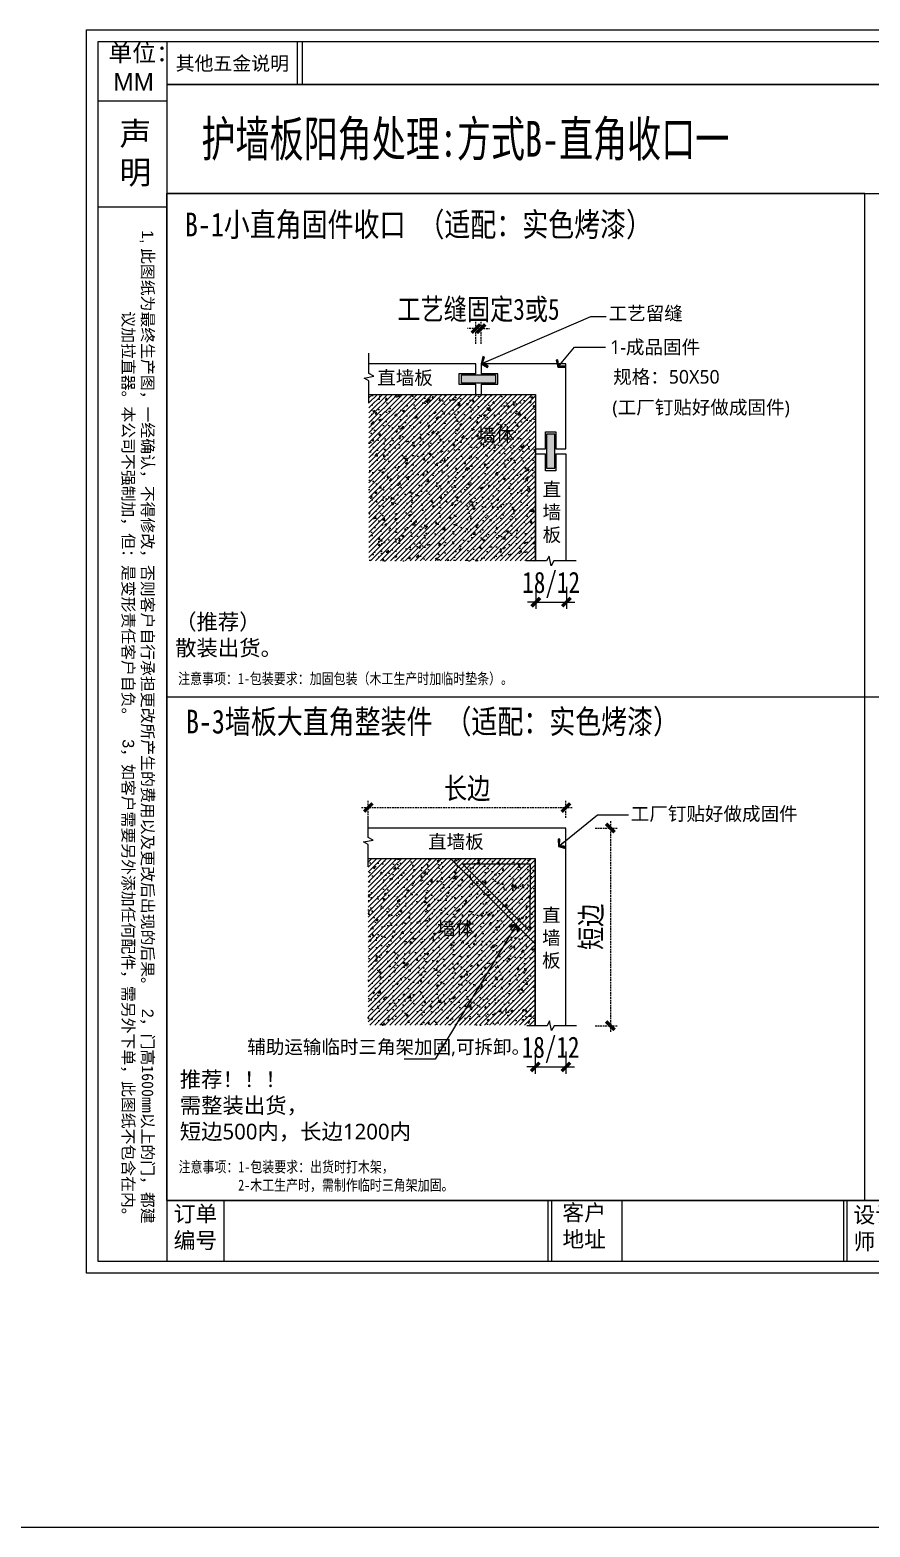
# Model space of a CAD drawing. Header units: millimetres. Extents: x 4862 to 20554, y 7569 to 11262.
# Drawn here: x 8998 to 9493, y 8610 to 9491 of the extents above; entities that cross this region are included whole.
import ezdxf

# ---------------------------------------------------------------- set-up
doc = ezdxf.new("R2010")
doc.units = ezdxf.units.MM
doc.linetypes.add('DASHEDX2', pattern=[1.5, 1, -0.5])
doc.layers.add('.', color=7, linetype='Continuous')
doc.layers.add('0 @ 1', color=7, linetype='Continuous')
doc.styles.get("Standard").update_dxf_attribs({"font": 'arial.ttf'})
doc.styles.add('宋体', font='SimSun.ttf')
doc.styles.add('家具尺寸文字', font='SimSun.ttf', dxfattribs={"width": 0.8})
doc.styles.add('黑石雅黑', font='Microsoft YaHei.ttf')
doc.dimstyles.new('副本 固装比例5', dxfattribs={"dimscale": 5, "dimtxt": 2.5, "dimasz": 1, "dimexe": 0.8, "dimexo": 1.2, "dimgap": 0.5, "dimtad": 1, "dimdec": 0, "dimdsep": 46, "dimtxsty": '家具尺寸文字', "dimblk": 'ARCHTICK', "dimcen": 0, "dimdle": 0.8, "dimclrd": 8, "dimclre": 8, "dimclrt": 2, "dimadec": 1, "dimazin": 2, "dimtfac": 1, "dimtdec": 0, "dimtix": 1, "dimtmove": 2, "dimatfit": 2, "dimfxl": 0, "dimtolj": 1, "dimtzin": 0, "dimarcsym": 0})
doc.dimstyles.new('深化(A1)1：1', dxfattribs={"dimtxt": 3, "dimasz": 1, "dimexe": 1.5, "dimexo": 1, "dimgap": 1, "dimtad": 1, "dimdec": 0, "dimrnd": 5, "dimdsep": 46, "dimtxsty": '黑石雅黑', "dimblk": 'ARCHTICK', "dimcen": 1, "dimclrd": 44, "dimclre": 44, "dimclrt": 50, "dimadec": 0, "dimazin": 2, "dimtfac": 1, "dimtdec": 0, "dimtix": 1, "dimtmove": 2, "dimatfit": 3, "dimldrblk": 'hl_arrow2', "dimfxl": 0, "dimtolj": 1, "dimarcsym": 0})
pattern_1 = [(45, (-85207.6193, 79105.2613), (-2.24506403, 2.24506403), [])]

# ---------------------------------------------------------------- blocks, each defined once
blk = doc.blocks.new('A$Cee8460c4')
at = {"layer": '.'}
h = blk.add_hatch(dxfattribs=at)
h.set_pattern_fill('ANSI31', color=8)
h.set_pattern_definition(pattern_1)
h.paths.add_polyline_path([(0, 150), (150, 150), (150, 0), (0, 0)])
h = blk.add_hatch(dxfattribs=at)
h.set_pattern_fill('AR-CONC', color=8, scale=0.1)
h.set_pattern_definition([(50, (-85207.62, 79105.261), (18.2184669, -1.5939086), [1.905, -20.955]), (355, (-85207.62, 79105.261), (-3.524342, 19.1056845), [1.524, -16.7640584]), (100.451445, (-85206.101, 79105.128), (14.6941247, 17.5117752), [1.619001, -17.8090245]), (46.1842, (-85207.62, 79110.341), (27.107904, -4.204233), [2.8575, -31.4325]), (96.635558, (-85205.36, 79109.99), (23.7404134, 24.7426125), [2.428502, -26.713561]), (351.18415, (-85207.62, 79110.34), (23.7404134, 24.7426125), [2.285997, -25.145973]), (21, (-85205.08, 79109.071), (15.1614391, -10.2265198), [1.905, -20.955]), (326, (-85205.08, 79109.071), (6.1802028, 18.4187966), [1.524, -16.764]), (71.451445, (-85203.816, 79108.219), (21.341642, 8.192277), [1.619001, -17.8089938]), (37.5, (-85207.619, 79105.261), (0.30886033, 8.4555039), [0, -16.5608, 0, -17.018, 0, -16.8275]), (7.5, (-85207.619, 79105.261), (6.68196625, 10.0180575), [0, -9.7028, 0, -16.1798, 0, -6.4135]), (327.5, (-85213.2835, 79105.261), (13.5590595, -0.5728744), [0, -6.35, 0, -19.812, 0, -26.289]), (317.5, (-85215.823, 79105.261), (14.8129181, 2.5426491), [0, -8.255, 0, -13.1572, 0, -18.669])])
h.paths.add_polyline_path([(0, 150), (150, 150), (150, 0), (0, 0)])
h = blk.add_hatch(dxfattribs=at)
h.set_pattern_fill('ANSI31', color=8)
h.set_pattern_definition(pattern_1)
h.paths.add_polyline_path([(0, 150), (150, 150), (150, 0), (0, 0)])
h = blk.add_hatch(dxfattribs=at)
h.set_pattern_fill('AR-CONC', color=8, scale=0.1)
h.set_pattern_definition([(50, (-85207.62, 79105.261), (18.2184669, -1.5939086), [1.905, -20.955]), (355, (-85207.62, 79105.261), (-3.524342, 19.1056845), [1.524, -16.7640584]), (100.451445, (-85206.101, 79105.128), (14.6941247, 17.5117752), [1.619001, -17.8090245]), (46.1842, (-85207.62, 79110.341), (27.107904, -4.204233), [2.8575, -31.4325]), (96.635558, (-85205.36, 79109.99), (23.7404134, 24.7426125), [2.428502, -26.713561]), (351.18415, (-85207.62, 79110.34), (23.7404134, 24.7426125), [2.285997, -25.145973]), (21, (-85205.08, 79109.071), (15.1614391, -10.2265198), [1.905, -20.955]), (326, (-85205.08, 79109.071), (6.1802028, 18.4187966), [1.524, -16.764]), (71.451445, (-85203.816, 79108.219), (21.341642, 8.192277), [1.619001, -17.8089938]), (37.5, (-85207.619, 79105.261), (0.30886033, 8.4555039), [0, -16.5608, 0, -17.018, 0, -16.8275]), (7.5, (-85207.619, 79105.261), (6.68196625, 10.0180575), [0, -9.7028, 0, -16.1798, 0, -6.4135]), (327.5, (-85213.2835, 79105.261), (13.5590595, -0.5728744), [0, -6.35, 0, -19.812, 0, -26.289]), (317.5, (-85215.823, 79105.261), (14.8129181, 2.5426491), [0, -8.255, 0, -13.1572, 0, -18.669])])
h.paths.add_polyline_path([(0, 150), (150, 150), (150, 0), (0, 0)])
at = {"layer": '.', "color": 8}
for p, q in [((0, 150), (150, 150)), ((150, 150), (150, 0))]:
    blk.add_line(p, q, dxfattribs=at)
blk = doc.blocks.new('_ArchTick')
at = {"color": 0, "linetype": 'ByBlock', "const_width": 0.4}
blk.add_lwpolyline([(-0.5, -0.5), (0.5, 0.5)], dxfattribs=at)
blk = doc.blocks.new('hl_arrow2')
at = {"color": 2}
blk.add_line((-0.22, 0), (-1, 0), dxfattribs=at)
blk.add_lwpolyline([(-0.22, 0), (-0.86, -0.69), (-0.65, -0.86), (0, 0), (-0.65, 0.86), (-0.86, 0.69)], close=True, dxfattribs=at)
for points in [[(-0.86, 0.69), (-0.65, 0.86), (-0.22, 0), (0, 0)], [(-0.86, -0.69), (-0.65, -0.86), (-0.22, 0), (0, 0)]]:
    blk.add_solid(points, dxfattribs=at)
blk = doc.blocks.new('*D194')
at = {"color": 8, "lineweight": -2, "transparency": 16777216}
for p, q in [((9296.06, 9163.65), (9296.06, 9150.65)), ((9314.06, 9163.65), (9314.06, 9150.65)), ((9296.06, 9154.65), (9291.06, 9154.65)), ((9296.06, 9154.65), (9314.06, 9154.65)), ((9314.06, 9154.65), (9319.06, 9154.65))]:
    blk.add_line(p, q, dxfattribs=at)
at = {"layer": 'Defpoints', "color": 0, "transparency": 16777216}
for p in [(9296.06, 9178.94), (9314.06, 9178.94), (9314.06, 9154.65)]:
    blk.add_point(p, dxfattribs=at)
at = {"color": 8, "lineweight": -2, "transparency": 16777216, "xscale": 5, "yscale": 5, "zscale": 5}
blk.add_blockref('_ArchTick', (9296.06, 9154.65), dxfattribs=at)
at = {"color": 8, "lineweight": -2, "transparency": 16777216, "xscale": 5, "yscale": 5, "zscale": 5, "rotation": 180}
blk.add_blockref('_ArchTick', (9314.06, 9154.65), dxfattribs=at)
at = {"color": 2, "transparency": 16777216, "insert": (9305.06, 9164.76), "char_height": 12.5, "width": 11.8436, "attachment_point": 5, "style": '家具尺寸文字'}
blk.add_mtext('\\A1;18/12', dxfattribs=at)
blk = doc.blocks.new('*D195')
at = {"color": 8, "lineweight": -2, "transparency": 16777216}
for p, q in [((9295.73, 8890.12), (9295.73, 8877.12)), ((9313.73, 8890.12), (9313.73, 8877.12)), ((9295.73, 8881.12), (9290.73, 8881.12)), ((9295.73, 8881.12), (9313.73, 8881.12)), ((9313.73, 8881.12), (9318.73, 8881.12))]:
    blk.add_line(p, q, dxfattribs=at)
at = {"layer": 'Defpoints', "color": 0, "transparency": 16777216}
for p in [(9295.73, 8905.41), (9313.73, 8905.41), (9313.73, 8881.12)]:
    blk.add_point(p, dxfattribs=at)
at = {"color": 8, "lineweight": -2, "transparency": 16777216, "xscale": 5, "yscale": 5, "zscale": 5}
blk.add_blockref('_ArchTick', (9295.73, 8881.12), dxfattribs=at)
at = {"color": 8, "lineweight": -2, "transparency": 16777216, "xscale": 5, "yscale": 5, "zscale": 5, "rotation": 180}
blk.add_blockref('_ArchTick', (9313.73, 8881.12), dxfattribs=at)
at = {"color": 2, "transparency": 16777216, "insert": (9304.73, 8891.23), "char_height": 12.5, "width": 11.8436, "attachment_point": 5, "style": '家具尺寸文字'}
blk.add_mtext('\\A1;18/12', dxfattribs=at)
blk = doc.blocks.new('*U115')
at = {"color": 0}
blk.add_lwpolyline([(0, -9.17), (0, -1.28), (-1.7, -0.34), (1.7, 0.34), (0, 1.28), (0, 8.46)], dxfattribs=at)
blk = doc.blocks.new('*D220')
at = {"color": 8, "linetype": 'DASHEDX2', "lineweight": -2, "transparency": 16777216}
for p, q in [((9193.45, 9033.81), (9317.78, 9033.81)), ((9197.45, 9027.71), (9197.45, 9037.81)), ((9313.78, 9027.71), (9313.78, 9037.81))]:
    blk.add_line(p, q, dxfattribs=at)
at = {"layer": 'Defpoints', "color": 0, "transparency": 16777216}
for p in [(9313.78, 9033.81), (9197.45, 9021.71), (9313.78, 9021.71)]:
    blk.add_point(p, dxfattribs=at)
at = {"color": 8, "lineweight": -2, "transparency": 16777216, "xscale": 5, "yscale": 5, "zscale": 5, "rotation": 180}
blk.add_blockref('_ArchTick', (9197.45, 9033.81), dxfattribs=at)
at = {"color": 8, "lineweight": -2, "transparency": 16777216, "xscale": 5, "yscale": 5, "zscale": 5}
blk.add_blockref('_ArchTick', (9313.78, 9033.81), dxfattribs=at)
at = {"color": 2, "transparency": 16777216, "insert": (9255.61, 9044.38), "char_height": 12.5, "attachment_point": 5, "style": '家具尺寸文字'}
blk.add_mtext('\\A1;长边', dxfattribs=at)
blk = doc.blocks.new('*D221')
at = {"color": 8, "linetype": 'DASHEDX2', "lineweight": -2, "transparency": 16777216}
for p, q in [((9330.93, 9021.71), (9343.93, 9021.71)), ((9339.93, 9025.71), (9339.93, 8901.41)), ((9330.93, 8905.41), (9343.93, 8905.41))]:
    blk.add_line(p, q, dxfattribs=at)
at = {"layer": 'Defpoints', "color": 0, "transparency": 16777216}
for p in [(9313.78, 9021.71), (9310.53, 8905.41), (9339.93, 8905.41)]:
    blk.add_point(p, dxfattribs=at)
at = {"color": 8, "lineweight": -2, "transparency": 16777216, "xscale": 5, "yscale": 5, "zscale": 5}
for p, rotation in [((9339.93, 9021.71), 90), ((9339.93, 8905.41), 270)]:
    blk.add_blockref('_ArchTick', p, dxfattribs=dict(at, rotation=rotation))
at = {"color": 2, "transparency": 16777216, "insert": (9329.23, 8963.56), "char_height": 12.5, "attachment_point": 5, "rotation": 90, "style": '家具尺寸文字'}
blk.add_mtext('\\A1;短边', dxfattribs=at)
blk = doc.blocks.new('*D223')
at = {"color": 8, "linetype": 'DASHEDX2', "lineweight": -2, "transparency": 16777216}
for p, q in [((9260.78, 9315.61), (9255.78, 9315.61)), ((9260.78, 9306.61), (9260.78, 9319.61)), ((9260.78, 9315.61), (9263.78, 9315.61)), ((9263.78, 9306.61), (9263.78, 9319.61)), ((9263.78, 9315.61), (9268.78, 9315.61))]:
    blk.add_line(p, q, dxfattribs=at)
at = {"layer": 'Defpoints', "color": 0, "transparency": 16777216}
for p in [(9263.78, 9315.61), (9260.78, 9294.92), (9263.78, 9294.92)]:
    blk.add_point(p, dxfattribs=at)
at = {"color": 8, "lineweight": -2, "transparency": 16777216, "xscale": 5, "yscale": 5, "zscale": 5}
blk.add_blockref('_ArchTick', (9260.78, 9315.61), dxfattribs=at)
at = {"color": 8, "lineweight": -2, "transparency": 16777216, "xscale": 5, "yscale": 5, "zscale": 5, "rotation": 180}
blk.add_blockref('_ArchTick', (9263.78, 9315.61), dxfattribs=at)
at = {"color": 2, "transparency": 16777216, "insert": (9262.28, 9326.32), "char_height": 12.5, "attachment_point": 5, "style": '家具尺寸文字'}
blk.add_mtext('\\A1;工艺缝固定3或5', dxfattribs=at)
blk = doc.blocks.new('A$C398a0407')
for p, q in [((443.2, 6784), (443.2, 64)), ((1163.2, 6546.9), (1163.2, 6784)), ((1189.6, 6546.9), (1189.6, 6784)), ((443.2, 6546.9), (8134, 6546.9)), ((443.2, 399), (9568, 399)), ((756.5, 399), (756.5, 64)), ((2542.3, 399), (2542.3, 64)), ((2562.3, 399), (2562.3, 64)), ((2948.7, 399), (2948.7, 64)), ((4169.9, 399), (4169.9, 64)), ((4189.9, 399), (4189.9, 64))]:
    blk.add_line(p, q)
at = {"color": 8}
for p, q in [((64, 6457.7), (443.2, 6457.7)), ((64, 5874.2), (443.2, 5874.2))]:
    blk.add_line(p, q, dxfattribs=at)
for points in [[(9632, 0), (0, 0), (0, 6848), (9632, 6848)], [(9568, 64), (64, 64), (64, 6784), (9568, 6784)]]:
    blk.add_lwpolyline(points, close=True)
at = {"color": 8, "insert": (368.9, 272.3), "char_height": 64, "width": 5497.15, "attachment_point": 3, "rotation": 270}
blk.add_mtext('1, {\\fSimSun|b0|i0|c134|p2;此图纸为最终生产图，一经确认，不得修改，否则客户自行承担更改所产生的费用以及更改后出现的后果。  }2{\\fSimSun|b0|i0|c134|p2;，门高1600mm以上的门，都建议加拉直器。本公司不强制加，但：是变形责任客户自负。  }3{\\fSimSun|b0|i0|c134|p2;，如客户需要另外添加任何配件，需另外下单，此图纸不包含在内。}', dxfattribs=at)
at = {"color": 8, "char_height": 88, "attachment_point": 1, "style": '宋体'}
for s, insert in [('订单\\P编号', (479.9, 370.6)), ('客户\\P地址', (2621.8, 377)), ('设计\\P师', (4225.5, 364.6))]:
    blk.add_mtext_dynamic_manual_height_columns(s, width=596.489, gutter_width=12.5, heights=[0], dxfattribs=dict(at, insert=insert))
at = {"layer": '0 @ 1', "color": 8, "attachment_point": 1}
for s, insert, char_height, width in [('\\pi13.703;单位：\\P\\pi40.286;MM', (107.3, 6770.1), 96, 391.163), ('{\\fSimSun|b0|i0|c134|p2;其他五金说明}', (490.9, 6701.9), 76.325, 737.994), ('声明', (182.3, 6340), 127.53, 194.038)]:
    blk.add_mtext(s, dxfattribs=dict(at, insert=insert, char_height=char_height, width=width))
blk = doc.blocks.new('A$Caecb7373')
at = {"color": 1}
blk.add_lwpolyline([(0, 821.76), (1155.84, 821.76), (1155.84, 0), (0, 0)], close=True, dxfattribs=at)

msp = doc.modelspace()

# ---------------------------------------------------------------- hatches: boundary and pattern name
h = msp.add_hatch(color=8)
h.dxf.hatch_style = 1
h.paths.add_polyline_path([(9307.276, 9253.425), (9302.276, 9253.425), (9302.276, 9233.425), (9307.276, 9233.425)])
h.paths.add_polyline_path([(9252.276, 9288.425), (9252.276, 9283.425), (9272.276, 9283.425), (9272.276, 9288.425)])

# ---------------------------------------------------------------- linework, layer by layer
msp.add_line((4862.317, 8610.368), (20477.138, 8610.368))
for points in [[(9078.953, 9395.155), (9900.505, 9395.155), (9900.505, 9459.199), (9078.953, 9459.199)], [(9900.505, 9098.807), (9078.953, 9098.807), (9078.953, 9395.155), (9900.505, 9395.155)], [(9078.953, 9395.155), (9900.505, 9395.155), (9900.505, 8802.459), (9078.953, 8802.459)], [(9489.729, 9395.155), (9078.953, 9395.155), (9078.953, 8802.459), (9489.729, 8802.459)], [(9252.276, 9288.425), (9272.276, 9288.425), (9272.276, 9283.425), (9252.276, 9283.425)], [(9307.276, 9233.425), (9307.276, 9253.425), (9302.276, 9253.425), (9302.276, 9233.425)], [(9292.49, 8960.944), (9252.944, 9000.713), (9292.713, 9000.713)]]:
    msp.add_lwpolyline(points, close=True)
for points in [[(9260.776, 9288.925), (9260.776, 9294.925), (9197.797, 9294.925)], [(9313.776, 9276.925), (9313.776, 9294.925), (9263.776, 9294.925), (9263.776, 9288.925)], [(9307.776, 9244.925), (9313.776, 9244.925), (9313.776, 9294.925), (9295.776, 9294.925)], [(9260.776, 9288.925), (9250.776, 9288.925), (9250.776, 9282.925), (9260.776, 9282.925)], [(9263.776, 9282.925), (9273.776, 9282.925), (9273.776, 9288.925), (9263.776, 9288.925)], [(9197.797, 9276.925), (9260.776, 9276.925), (9260.776, 9282.925)], [(9263.776, 9282.925), (9263.776, 9276.925), (9295.776, 9276.925)], [(9295.776, 9276.925), (9295.776, 9244.925), (9301.776, 9244.925)], [(9301.776, 9244.925), (9301.776, 9254.925), (9307.776, 9254.925), (9307.776, 9244.925)], [(9295.776, 9178.946), (9295.776, 9241.925), (9301.776, 9241.925)], [(9307.776, 9241.925), (9307.776, 9231.925), (9301.776, 9231.925), (9301.776, 9241.925)], [(9307.776, 9241.925), (9313.776, 9241.925), (9313.776, 9178.946)], [(9313.776, 9021.713), (9197.417, 9021.713)], [(9313.776, 8905.411), (9313.776, 9021.713)], [(9197.417, 9003.713), (9295.73, 9003.713)], [(9295.45, 8953.713), (9245.73, 9003.713), (9295.73, 9003.713), (9295.45, 8953.713)], [(9295.73, 9003.713), (9295.73, 8905.411)]]:
    msp.add_lwpolyline(points)

# ---------------------------------------------------------------- block references
for name, p, xscale, yscale, zscale in [('A$C398a0407', (9031.606, 8759.836), 0.1068232839997459, 0.1068232839997459, 0.1068232839997459), ('A$Cee8460c4', (9197.743, 9178.892), 0.6535496733547419, 0.6535496733547419, 0.6535496733547419), ('A$Cee8460c4', (9197.417, 8905.68), 0.6535496733547419, 0.6535496733547419, 0.6535496733547419)]:
    msp.add_blockref(name, p, dxfattribs=dict(xscale=xscale, yscale=yscale, zscale=zscale))
at = {"color": 1}
for name, p, xscale, yscale, zscale in [('A$Caecb7373', (9031.606, 8759.836), 0.8901940333312022, 0.8901940333312022, 0.8901940333312022), ('*U115', (9197.797, 9286.998), 1.664, 1.664, 1.664), ('*U115', (9197.797, 9286.998), 1.664, 1.664, 1.664), ('*U115', (9197.445, 9014.066), 1.664, 1.664, 1.664)]:
    msp.add_blockref(name, p, dxfattribs=dict(at, xscale=xscale, yscale=yscale, zscale=zscale))
at = {"color": 1, "xscale": 1.664, "yscale": 1.664, "zscale": 1.664, "rotation": 90}
for p in [(9304.429, 9178.884), (9304.753, 8905.411)]:
    msp.add_blockref('*U115', p, dxfattribs=at)

# ---------------------------------------------------------------- texts
at = {"color": 50, "style": '家具尺寸文字', "width": 0.8}
for s, p in [('B-1小直角固件收口 （适配：实色烤漆）', (9089.528, 9369.865)), ('B-3墙板大直角整装件 （适配：实色烤漆）', (9090.16, 9077.357))]:
    msp.add_text(s, height=14, dxfattribs=at).set_placement(p)
at = {"style": '黑石雅黑'}
for s, p in [('工艺留缝 ', (9338.892, 9320.585)), ('1-成品固件', (9339.771, 9300.743)), ('直墙板 ', (9202.695, 9282.684)), ('规格：50X50', (9341.559, 9283.241)), ('(工厂钉贴好做成固件)', (9341.082, 9265.265)), ('工厂钉贴好做成固件', (9351.934, 9026.109)), ('直墙板 ', (9232.603, 9009.693)), ('辅助运输临时三角架加固,可拆卸。', (9126.195, 8888.906))]:
    msp.add_text(s, height=8, dxfattribs=at).set_placement(p)
at = {"color": 3, "style": '黑石雅黑'}
for p in [(9261.696, 9249.076), (9238.052, 8958.627)]:
    msp.add_text('墙体', height=8, dxfattribs=at).set_placement(p)
at = {"color": 1, "insert": (9099.209, 9437.794), "char_height": 21, "width": 402.21798, "attachment_point": 1, "style": '家具尺寸文字'}
msp.add_mtext('{\\W0.7;\\C4;护墙板阳角处理:方式B-直角收口一}', dxfattribs=at)
at = {"char_height": 8, "width": 10.5634, "attachment_point": 1, "style": '黑石雅黑'}
for insert in [(9300.036, 9224.949), (9299.71, 8974.418)]:
    msp.add_mtext('直墙板', dxfattribs=dict(at, insert=insert))
at = {"color": 4, "char_height": 9.216, "width": 286.14739, "attachment_point": 1, "style": '黑石雅黑'}
for s, insert in [('（推荐）\\P{\\fSimSun|b0|i0|c134|p2;散装出货}。', (9083.755, 9147.689)), ('推荐！！！\\P需整装出货，\\P短边500内，长边1200内', (9086.486, 8878.437))]:
    msp.add_mtext(s, dxfattribs=dict(at, insert=insert))
at = {"color": 6, "char_height": 6.4512, "width": 294.18553, "attachment_point": 1, "style": '家具尺寸文字'}
for s, insert in [('注意事项：1-包装要求：加固包装（木工生产时加临时垫条）。', (9085.519, 9112.867)), ('注意事项：1-包装要求：出货时打木架，\\P          2-木工生产时，需制作临时三角架加固。', (9085.782, 8825.566))]:
    msp.add_mtext(s, dxfattribs=dict(at, insert=insert))

# ---------------------------------------------------------------- dimensions: what is measured, and where the dimension line sits
for base, p1, p2, text, picture, middle in [((9263.776, 9315.612), (9260.776, 9294.925), (9263.776, 9294.925), '工艺缝固定3或5', '*D223', (9262.276, 9326.317)), ((9313.776, 9033.813), (9197.445, 9021.713), (9313.776, 9021.713), '长边', '*D220', (9255.61, 9044.379))]:
    dim = msp.add_linear_dim(base=base, p1=p1, p2=p2, text=text, dimstyle='副本 固装比例5', override={"dimarcsym": 1})
    dim.commit()
    dim.dimension.update_dxf_attribs({"geometry": picture, "text_midpoint": middle})
for base, p1, p2, picture, middle in [((9314.056, 9154.646), (9296.056, 9178.939), (9314.056, 9178.939), '*D194', (9305.056, 9164.758)), ((9313.73, 8881.119), (9295.73, 8905.411), (9313.73, 8905.411), '*D195', (9304.73, 8891.23))]:
    dim = msp.add_linear_dim(base=base, p1=p1, p2=p2, text='18/12', dimstyle='副本 固装比例5')
    dim.commit()
    dim.dimension.update_dxf_attribs({"geometry": picture, "text_midpoint": middle})
dim = msp.add_linear_dim(base=(9339.934, 8905.411), p1=(9313.776, 9021.713), p2=(9310.526, 8905.411), angle=90, text='短边', dimstyle='副本 固装比例5', override={"dimarcsym": 1})
dim.commit()
dim.dimension.update_dxf_attribs({"geometry": '*D221', "text_midpoint": (9329.229, 8963.562)})

# ---------------------------------------------------------------- leaders
at = {"ltscale": 500}
for points, override in [([(9263.776, 9294.925), (9328.386, 9322.705), (9337.519, 9322.705)], {"dimasz": 4, "dimtad": 0}), ([(9309.003, 9292.824), (9318.759, 9304.703), (9337.026, 9304.703)], {"dimasz": 4, "dimgap": 1, "dimtad": 0}), ([(9309.311, 9010.795), (9332.387, 9029.404), (9350.654, 9029.404)], {"dimasz": 4, "dimgap": 1, "dimtad": 0}), ([(9284.723, 8965.016), (9236.808, 8885.779), (9218.541, 8885.779)], {"dimasz": 4, "dimgap": 1, "dimtad": 0})]:
    msp.add_leader(points, dimstyle='深化(A1)1：1', override=override, dxfattribs=at)

doc.saveas('drawing.dxf')
